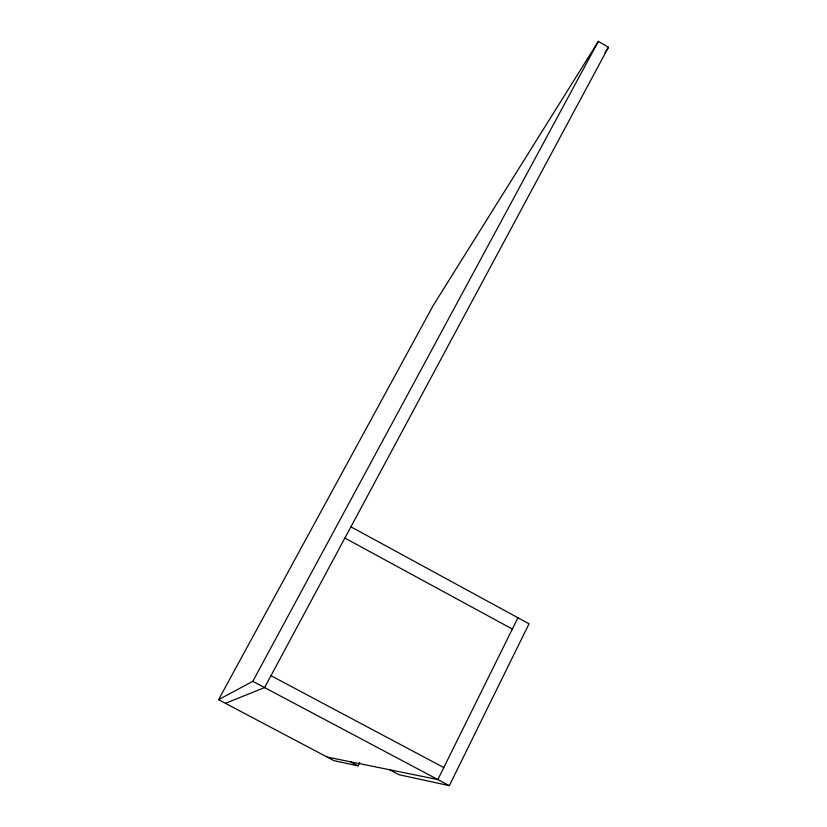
<?xml version="1.0" encoding="UTF-8"?>
<svg xmlns="http://www.w3.org/2000/svg" width="827" height="827" viewBox="0 0 827 827"><rect width="100%" height="100%" fill="white"/><g stroke="black" fill="none" stroke-linecap="round" stroke-linejoin="round"><path stroke-width="1.24" d="M389.569 769.73L399.017 774.734L449.34 785.65L529.042 623.785L350.917 526.82M517.95 617.748L437.845 779.551L327.089 757.036M225.43 703.322L264.578 687.588L608.455 47.273L598.355 41.35L433.214 305.504L218.545 699.683L333.87 760.613L358.05 765.854L359.797 762.432M218.545 699.683L252.804 681.334L598.355 41.35M604.961 52.68L608.455 47.273M350.276 761.75L358.05 765.854M270.977 675.68L443.789 767.559M252.804 681.334L449.34 785.65M344.88 538.067L512.347 629.068"/></g></svg>
